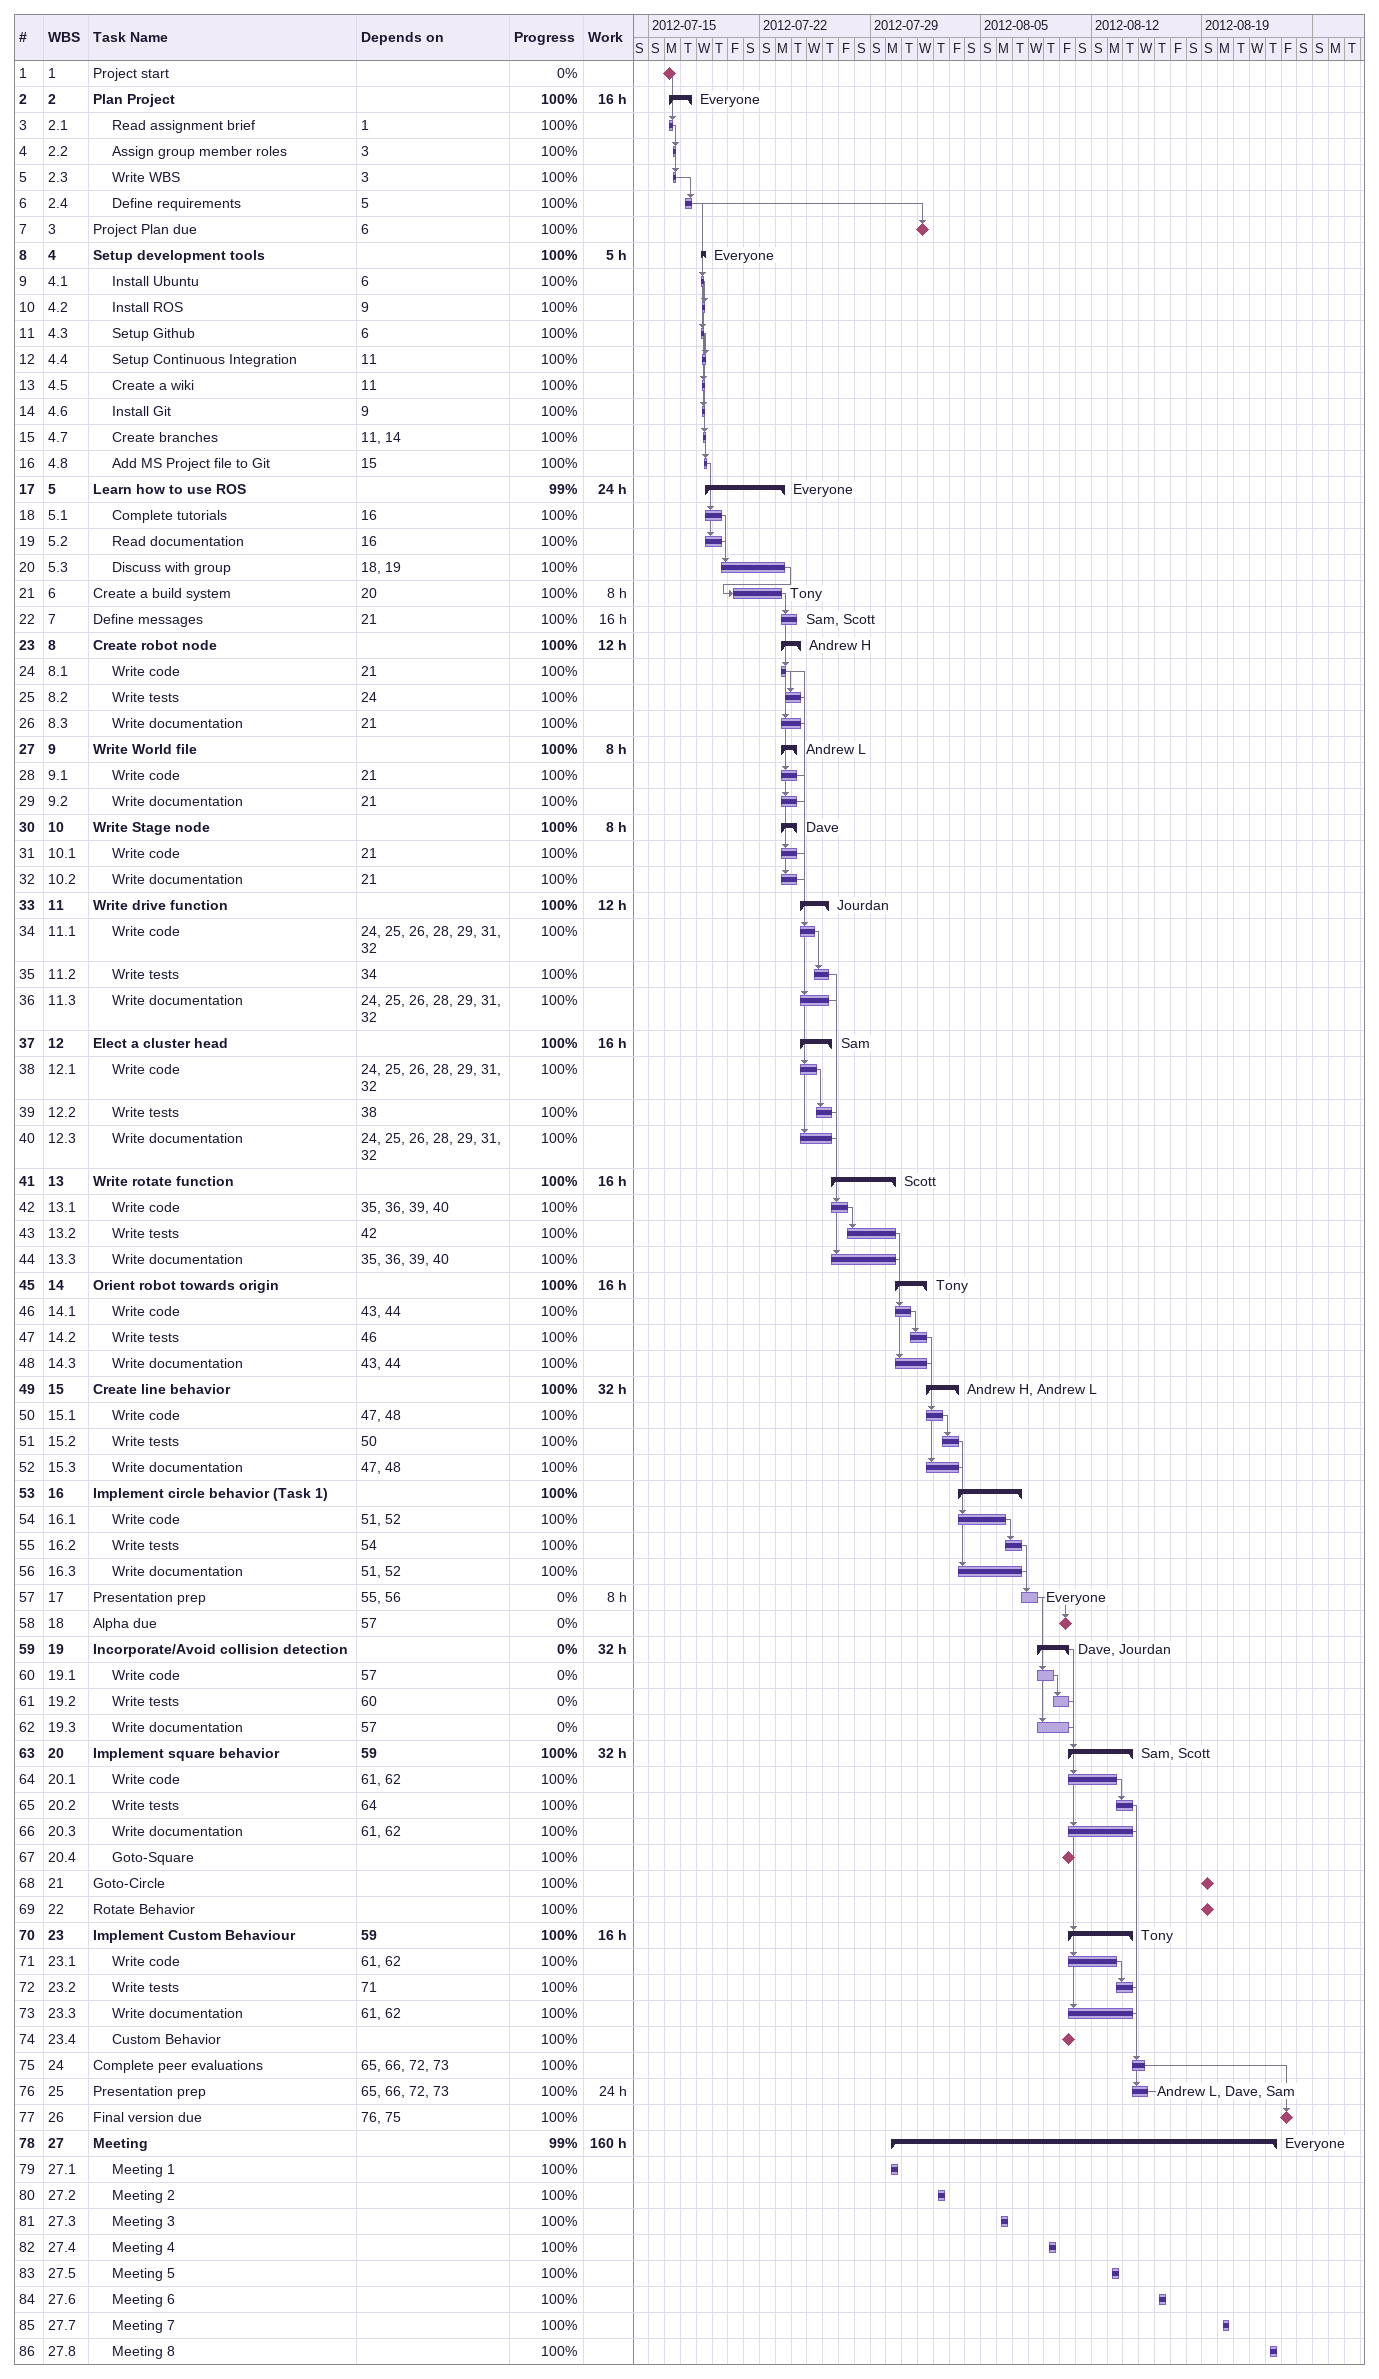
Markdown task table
| ID | WBS | Task | Start | Finish | Predecessors | Resources | % complete | Work (h) |
|---|---|---|---|---|---|---|---|---|
| 1 | 1 | Project start (milestone) | 2012-07-16 | 2012-07-16 |  |  | 0 |  |
| 2 | 2 | **Plan Project** | 2012-07-16 | 2012-07-17 |  | Everyone | 100 | 16 |
| 3 | 2.1 | Read assignment brief | 2012-07-16 | 2012-07-16 | 1 |  | 100 |  |
| 4 | 2.2 | Assign group member roles | 2012-07-16 | 2012-07-16 | 3 |  | 100 |  |
| 5 | 2.3 | Write WBS | 2012-07-16 | 2012-07-16 | 3 |  | 100 |  |
| 6 | 2.4 | Define requirements | 2012-07-17 | 2012-07-17 | 5 |  | 100 |  |
| 7 | 3 | Project Plan due (milestone) | 2012-08-01 | 2012-08-01 | 6 |  | 100 |  |
| 8 | 4 | **Setup development tools** | 2012-07-18 | 2012-07-18 |  | Everyone | 100 | 5 |
| 9 | 4.1 | Install Ubuntu | 2012-07-18 | 2012-07-18 | 6 |  | 100 |  |
| 10 | 4.2 | Install ROS | 2012-07-18 | 2012-07-18 | 9 |  | 100 |  |
| 11 | 4.3 | Setup Github | 2012-07-18 | 2012-07-18 | 6 |  | 100 |  |
| 12 | 4.4 | Setup Continuous Integration | 2012-07-18 | 2012-07-18 | 11 |  | 100 |  |
| 13 | 4.5 | Create a wiki | 2012-07-18 | 2012-07-18 | 11 |  | 100 |  |
| 14 | 4.6 | Install Git | 2012-07-18 | 2012-07-18 | 9 |  | 100 |  |
| 15 | 4.7 | Create branches | 2012-07-18 | 2012-07-18 | 11, 14 |  | 100 |  |
| 16 | 4.8 | Add MS Project file to Git | 2012-07-18 | 2012-07-18 | 15 |  | 100 |  |
| 17 | 5 | **Learn how to use ROS** | 2012-07-18 | 2012-07-23 |  | Everyone | 99 | 24 |
| 18 | 5.1 | Complete tutorials | 2012-07-18 | 2012-07-19 | 16 |  | 100 |  |
| 19 | 5.2 | Read documentation | 2012-07-18 | 2012-07-19 | 16 |  | 100 |  |
| 20 | 5.3 | Discuss with group | 2012-07-19 | 2012-07-23 | 18, 19 |  | 100 |  |
| 21 | 6 | Create a build system | 2012-07-20 | 2012-07-23 | 20 | Tony | 100 | 8 |
| 22 | 7 | Define messages | 2012-07-23 | 2012-07-24 | 21 | Sam, Scott | 100 | 16 |
| 23 | 8 | **Create robot node** | 2012-07-23 | 2012-07-24 |  | Andrew H | 100 | 12 |
| 24 | 8.1 | Write code | 2012-07-23 | 2012-07-23 | 21 |  | 100 |  |
| 25 | 8.2 | Write tests | 2012-07-23 | 2012-07-24 | 24 |  | 100 |  |
| 26 | 8.3 | Write documentation | 2012-07-23 | 2012-07-24 | 21 |  | 100 |  |
| 27 | 9 | **Write World file** | 2012-07-23 | 2012-07-24 |  | Andrew L | 100 | 8 |
| 28 | 9.1 | Write code | 2012-07-23 | 2012-07-24 | 21 |  | 100 |  |
| 29 | 9.2 | Write documentation | 2012-07-23 | 2012-07-24 | 21 |  | 100 |  |
| 30 | 10 | **Write Stage node** | 2012-07-23 | 2012-07-24 |  | Dave | 100 | 8 |
| 31 | 10.1 | Write code | 2012-07-23 | 2012-07-24 | 21 |  | 100 |  |
| 32 | 10.2 | Write documentation | 2012-07-23 | 2012-07-24 | 21 |  | 100 |  |
| 33 | 11 | **Write drive function** | 2012-07-24 | 2012-07-26 |  | Jourdan | 100 | 12 |
| 34 | 11.1 | Write code | 2012-07-24 | 2012-07-25 | 24, 25, 26, 28, 29, 31, 32 |  | 100 |  |
| 35 | 11.2 | Write tests | 2012-07-25 | 2012-07-26 | 34 |  | 100 |  |
| 36 | 11.3 | Write documentation | 2012-07-24 | 2012-07-26 | 24, 25, 26, 28, 29, 31, 32 |  | 100 |  |
| 37 | 12 | **Elect a cluster head** | 2012-07-24 | 2012-07-26 |  | Sam | 100 | 16 |
| 38 | 12.1 | Write code | 2012-07-24 | 2012-07-25 | 24, 25, 26, 28, 29, 31, 32 |  | 100 |  |
| 39 | 12.2 | Write tests | 2012-07-25 | 2012-07-26 | 38 |  | 100 |  |
| 40 | 12.3 | Write documentation | 2012-07-24 | 2012-07-26 | 24, 25, 26, 28, 29, 31, 32 |  | 100 |  |
| 41 | 13 | **Write rotate function** | 2012-07-26 | 2012-07-30 |  | Scott | 100 | 16 |
| 42 | 13.1 | Write code | 2012-07-26 | 2012-07-27 | 35, 36, 39, 40 |  | 100 |  |
| 43 | 13.2 | Write tests | 2012-07-27 | 2012-07-30 | 42 |  | 100 |  |
| 44 | 13.3 | Write documentation | 2012-07-26 | 2012-07-30 | 35, 36, 39, 40 |  | 100 |  |
| 45 | 14 | **Orient robot towards origin** | 2012-07-30 | 2012-08-01 |  | Tony | 100 | 16 |
| 46 | 14.1 | Write code | 2012-07-30 | 2012-07-31 | 43, 44 |  | 100 |  |
| 47 | 14.2 | Write tests | 2012-07-31 | 2012-08-01 | 46 |  | 100 |  |
| 48 | 14.3 | Write documentation | 2012-07-30 | 2012-08-01 | 43, 44 |  | 100 |  |
| 49 | 15 | **Create line behavior** | 2012-08-01 | 2012-08-03 |  | Andrew H, Andrew L | 100 | 32 |
| 50 | 15.1 | Write code | 2012-08-01 | 2012-08-02 | 47, 48 |  | 100 |  |
| 51 | 15.2 | Write tests | 2012-08-02 | 2012-08-03 | 50 |  | 100 |  |
| 52 | 15.3 | Write documentation | 2012-08-01 | 2012-08-03 | 47, 48 |  | 100 |  |
| 53 | 16 | **Implement circle behavior (Task 1)** | 2012-08-03 | 2012-08-07 |  |  | 100 |  |
| 54 | 16.1 | Write code | 2012-08-03 | 2012-08-06 | 51, 52 |  | 100 |  |
| 55 | 16.2 | Write tests | 2012-08-06 | 2012-08-07 | 54 |  | 100 |  |
| 56 | 16.3 | Write documentation | 2012-08-03 | 2012-08-07 | 51, 52 |  | 100 |  |
| 57 | 17 | Presentation prep | 2012-08-07 | 2012-08-08 | 55, 56 | Everyone | 0 | 8 |
| 58 | 18 | Alpha due (milestone) | 2012-08-10 | 2012-08-10 | 57 |  | 0 |  |
| 59 | 19 | **Incorporate/Avoid collision detection** | 2012-08-08 | 2012-08-10 |  | Dave, Jourdan | 0 | 32 |
| 60 | 19.1 | Write code | 2012-08-08 | 2012-08-09 | 57 |  | 0 |  |
| 61 | 19.2 | Write tests | 2012-08-09 | 2012-08-10 | 60 |  | 0 |  |
| 62 | 19.3 | Write documentation | 2012-08-08 | 2012-08-10 | 57 |  | 0 |  |
| 63 | 20 | **Implement square behavior** | 2012-08-10 | 2012-08-14 | 59 | Sam, Scott | 100 | 32 |
| 64 | 20.1 | Write code | 2012-08-10 | 2012-08-13 | 61, 62 |  | 100 |  |
| 65 | 20.2 | Write tests | 2012-08-13 | 2012-08-14 | 64 |  | 100 |  |
| 66 | 20.3 | Write documentation | 2012-08-10 | 2012-08-14 | 61, 62 |  | 100 |  |
| 67 | 20.4 | Goto-Square (milestone) | 2012-08-10 | 2012-08-10 |  |  | 100 |  |
| 68 | 21 | Goto-Circle (milestone) | 2012-08-19 | 2012-08-19 |  |  | 100 |  |
| 69 | 22 | Rotate Behavior (milestone) | 2012-08-19 | 2012-08-19 |  |  | 100 |  |
| 70 | 23 | **Implement Custom Behaviour** | 2012-08-10 | 2012-08-14 | 59 | Tony | 100 | 16 |
| 71 | 23.1 | Write code | 2012-08-10 | 2012-08-13 | 61, 62 |  | 100 |  |
| 72 | 23.2 | Write tests | 2012-08-13 | 2012-08-14 | 71 |  | 100 |  |
| 73 | 23.3 | Write documentation | 2012-08-10 | 2012-08-14 | 61, 62 |  | 100 |  |
| 74 | 23.4 | Custom Behavior (milestone) | 2012-08-10 | 2012-08-10 |  |  | 100 |  |
| 75 | 24 | Complete peer evaluations | 2012-08-14 | 2012-08-15 | 65, 66, 72, 73 |  | 100 |  |
| 76 | 25 | Presentation prep | 2012-08-14 | 2012-08-15 | 65, 66, 72, 73 | Andrew L, Dave, Sam | 100 | 24 |
| 77 | 26 | Final version due (milestone) | 2012-08-24 | 2012-08-24 | 76, 75 |  | 100 |  |
| 78 | 27 | **Meeting** | 2012-07-30 | 2012-08-23 |  | Everyone | 99 | 160 |
| 79 | 27.1 | Meeting 1 | 2012-07-30 | 2012-07-30 |  |  | 100 |  |
| 80 | 27.2 | Meeting 2 | 2012-08-02 | 2012-08-02 |  |  | 100 |  |
| 81 | 27.3 | Meeting 3 | 2012-08-06 | 2012-08-06 |  |  | 100 |  |
| 82 | 27.4 | Meeting 4 | 2012-08-09 | 2012-08-09 |  |  | 100 |  |
| 83 | 27.5 | Meeting 5 | 2012-08-13 | 2012-08-13 |  |  | 100 |  |
| 84 | 27.6 | Meeting 6 | 2012-08-16 | 2012-08-16 |  |  | 100 |  |
| 85 | 27.7 | Meeting 7 | 2012-08-20 | 2012-08-20 |  |  | 100 |  |
| 86 | 27.8 | Meeting 8 | 2012-08-23 | 2012-08-23 |  |  | 100 |  |
